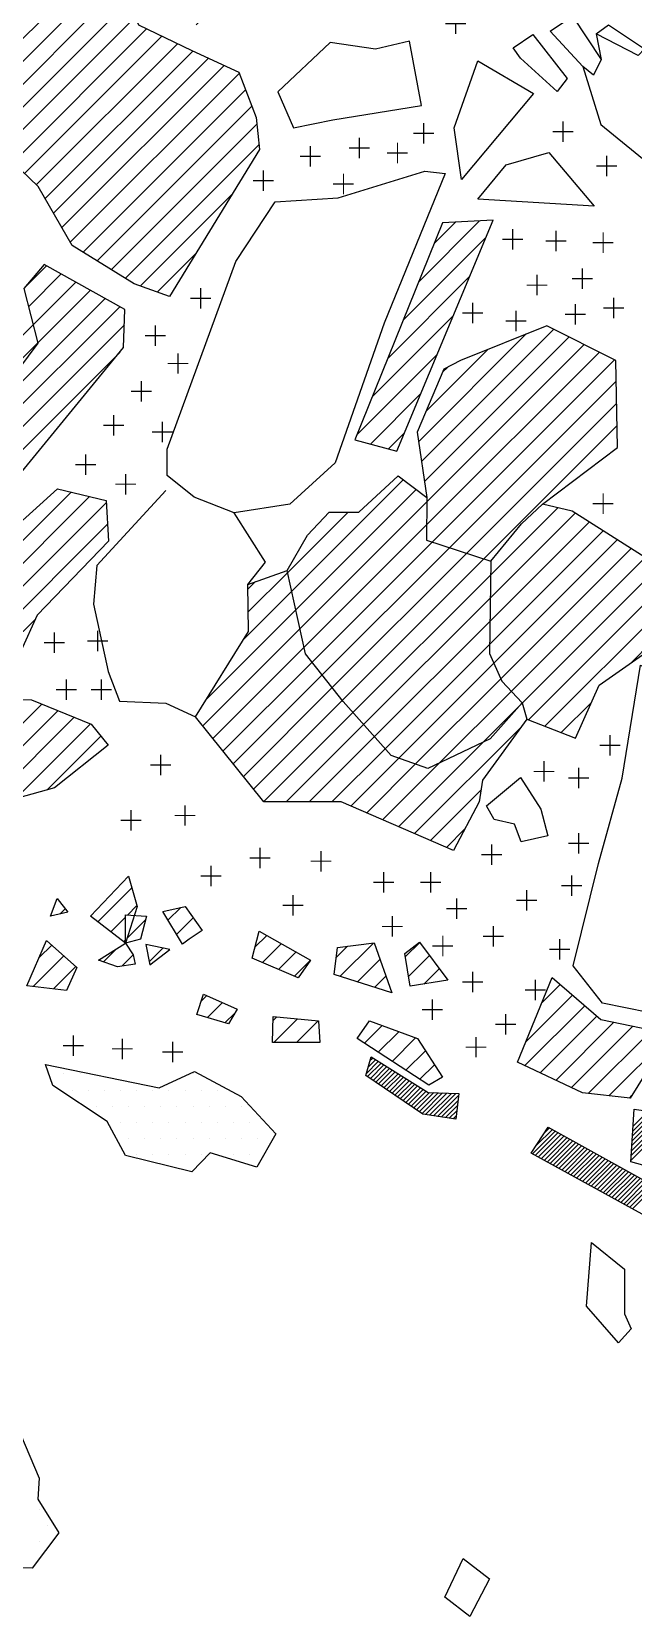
# Model space of a CAD drawing. Header units: metres. Extents: x -418 to -199, y -1930 to -1558.
# Drawn here: x -333.7 to -287.2, y -1759.5 to -1636.8 of the extents above; entities that cross this region are included whole.
import ezdxf

# ---------------------------------------------------------------- set-up
doc = ezdxf.new("R2010")
doc.units = ezdxf.units.M
doc.header["$LTSCALE"] = 25
doc.header["$MEASUREMENT"] = 0
doc.layers.get('0').update_dxf_attribs({"linetype": 'CONTINUOUS'})
for name, color, linetype in [('FEUER', 1, 'CONTINUOUS'), ('KNOCHEN', 2, 'CONTINUOUS'), ('KNOCHENSCHRAFF', 2, 'CONTINUOUS'), ('STEINE', 4, 'CONTINUOUS'), ('STEINESCHRAFF', 4, 'CONTINUOUS')]:
    doc.layers.add(name, color=color, linetype=linetype)

# ---------------------------------------------------------------- blocks, each defined once
blk = doc.blocks.new('*X3')
at = {"color": 0}
for p, q in [((-307.56, -1716.47), (-307.36, -1716.27)), ((-307.84, -1717.46), (-306.92, -1716.54)), ((-307.74, -1717.71), (-306.7, -1716.67)), ((-307.7, -1716.97), (-307.14, -1716.4)), ((-307.53, -1717.86), (-306.49, -1716.81)), ((-307.32, -1718), (-306.27, -1716.95)), ((-307.11, -1718.14), (-306.05, -1717.08)), ((-306.9, -1718.28), (-305.83, -1717.22)), ((-306.69, -1718.43), (-305.61, -1717.35)), ((-306.48, -1718.57), (-305.39, -1717.49)), ((-306.27, -1718.71), (-305.18, -1717.62)), ((-306.06, -1718.86), (-304.96, -1717.76)), ((-305.85, -1719), (-304.74, -1717.89)), ((-305.63, -1719.14), (-304.52, -1718.03)), ((-305.42, -1719.28), (-304.3, -1718.16)), ((-305.21, -1719.43), (-304.08, -1718.3)), ((-305, -1719.57), (-303.87, -1718.43)), ((-304.79, -1719.71), (-303.65, -1718.57)), ((-304.58, -1719.85), (-303.43, -1718.7)), ((-304.37, -1720), (-303.21, -1718.84)), ((-304.16, -1720.14), (-302.96, -1718.94)), ((-303.95, -1720.28), (-302.62, -1718.95)), ((-303.74, -1720.43), (-302.28, -1718.97)), ((-303.53, -1720.57), (-301.94, -1718.98)), ((-303.25, -1720.64), (-301.6, -1718.99)), ((-302.94, -1720.69), (-301.26, -1719.01)), ((-302.64, -1720.74), (-300.92, -1719.02)), ((-302.33, -1720.79), (-300.69, -1719.14)), ((-302.03, -1720.84), (-300.74, -1719.55)), ((-301.72, -1720.89), (-300.79, -1719.95)), ((-301.42, -1720.94), (-300.84, -1720.36)), ((-301.11, -1720.98), (-300.89, -1720.76)), ((-287.3, -1723.44), (-284.96, -1721.09)), ((-287.28, -1723.06), (-284.93, -1720.71)), ((-287.26, -1722.68), (-285.09, -1720.52)), ((-287.23, -1722.31), (-285.4, -1720.48)), ((-287.21, -1721.93), (-285.71, -1720.43)), ((-287.19, -1721.55), (-286.03, -1720.39)), ((-294.99, -1723.7), (-293.21, -1721.92)), ((-294.76, -1723.83), (-292.99, -1722.05)), ((-294.68, -1723.03), (-293.44, -1721.8)), ((-294.53, -1723.95), (-292.76, -1722.18)), ((-294.31, -1724.08), (-292.53, -1722.3)), ((-294.08, -1724.2), (-292.3, -1722.43)), ((-294.02, -1722.03), (-293.67, -1721.67)), ((-287.35, -1724.19), (-285.01, -1721.85)), ((-287.32, -1723.81), (-284.98, -1721.47)), ((-293.85, -1724.33), (-292.08, -1722.55)), ((-293.62, -1724.45), (-291.85, -1722.68)), ((-293.39, -1724.58), (-291.62, -1722.81)), ((-293.17, -1724.7), (-291.4, -1722.93)), ((-292.94, -1724.83), (-291.17, -1723.06)), ((-292.71, -1724.95), (-290.94, -1723.19)), ((-292.48, -1725.08), (-290.72, -1723.31)), ((-292.25, -1725.2), (-290.49, -1723.44)), ((-292.02, -1725.33), (-290.26, -1723.57)), ((-291.8, -1725.46), (-290.03, -1723.69)), ((-291.57, -1725.58), (-289.81, -1723.82)), ((-291.34, -1725.71), (-289.58, -1723.95)), ((-291.11, -1725.83), (-289.35, -1724.07)), ((-290.88, -1725.96), (-289.13, -1724.2)), ((-290.65, -1726.08), (-288.9, -1724.33)), ((-290.43, -1726.21), (-288.67, -1724.45)), ((-290.2, -1726.33), (-288.44, -1724.58)), ((-289.97, -1726.46), (-288.22, -1724.7)), ((-289.74, -1726.58), (-287.99, -1724.83)), ((-289.51, -1726.71), (-287.76, -1724.96)), ((-289.29, -1726.83), (-287.54, -1725.08)), ((-289.06, -1726.96), (-287.31, -1725.21)), ((-288.83, -1727.08), (-287.08, -1725.34)), ((-288.6, -1727.21), (-286.85, -1725.46)), ((-288.37, -1727.34), (-286.63, -1725.59)), ((-288.14, -1727.46), (-286.4, -1725.72)), ((-287.92, -1727.59), (-286.17, -1725.84)), ((-287.69, -1727.71), (-285.95, -1725.97)), ((-287.46, -1727.84), (-285.72, -1726.1)), ((-287.23, -1727.96), (-285.49, -1726.22))]:
    blk.add_line(p, q, dxfattribs=at)
blk = doc.blocks.new('*X6')
at = {"color": 0}
for p, q in [((-328.63, -1705.72), (-325.99, -1703.08)), ((-331.57, -1705.12), (-331.16, -1704.72)), ((-326.33, -1705.19), (-325.6, -1704.46)), ((-323.2, -1705.59), (-322.2, -1704.6)), ((-327.63, -1706.49), (-326.49, -1705.35)), ((-326.37, -1707), (-324.94, -1705.57)), ((-322.53, -1706.69), (-321.24, -1705.41)), ((-333.16, -1708.48), (-332.19, -1707.52)), ((-326.63, -1707.26), (-326.49, -1707.12)), ((-324.65, -1708.82), (-323.59, -1707.75)), ((-316.46, -1707.69), (-315.54, -1706.77)), ((-315.87, -1708.87), (-314.41, -1707.41)), ((-310.17, -1708.48), (-309.31, -1707.61)), ((-309.87, -1709.94), (-307.29, -1707.36)), ((-304.81, -1708.41), (-303.71, -1707.32)), ((-333.64, -1710.73), (-331.26, -1708.35)), ((-328.19, -1708.82), (-327.17, -1707.8)), ((-326.75, -1709.14), (-325.88, -1708.28)), ((-314.64, -1709.4), (-313.28, -1708.05)), ((-313.4, -1709.93), (-312.21, -1708.75)), ((-308.53, -1710.37), (-306.78, -1708.62)), ((-304.56, -1709.94), (-302.96, -1708.33)), ((-332.05, -1710.91), (-330.32, -1709.18)), ((-307.18, -1710.79), (-306.32, -1709.93)), ((-303.39, -1710.54), (-302.21, -1709.35)), ((-320.61, -1711.84), (-320.2, -1711.43)), ((-320.14, -1713.14), (-318.98, -1711.98)), ((-318.77, -1713.53), (-318.03, -1712.8)), ((-315.06, -1713.37), (-314.77, -1713.08)), ((-315.01, -1715.08), (-313.17, -1713.24)), ((-313.24, -1715.08), (-311.56, -1713.4)), ((-307.99, -1715.13), (-306.61, -1713.76)), ((-311.47, -1715.08), (-311.45, -1715.05)), ((-306.92, -1715.83), (-305.32, -1714.23)), ((-305.85, -1716.53), (-304.03, -1714.71)), ((-304.78, -1717.22), (-303.27, -1715.71)), ((-303.71, -1717.92), (-302.57, -1716.79))]:
    blk.add_line(p, q, dxfattribs=at)
blk = doc.blocks.new('*X7')
at = {"color": 0}
for p, q in [((-303.79, -1656.13), (-299.07, -1651.41)), ((-302.59, -1653.16), (-300.93, -1651.51)), ((-304.99, -1659.1), (-298.59, -1652.7)), ((-334.25, -1656.54), (-332.6, -1654.89)), ((-334, -1658.06), (-331.46, -1655.52)), ((-333.64, -1659.47), (-330.33, -1656.16)), ((-306.18, -1662.06), (-299.86, -1655.73)), ((-338.4, -1667.76), (-328.06, -1657.42)), ((-333.29, -1660.88), (-329.2, -1656.79)), ((-340.82, -1671.95), (-326.93, -1658.06)), ((-340.92, -1673.82), (-326.57, -1659.46)), ((-339.31, -1665.13), (-333.64, -1659.47)), ((-307.38, -1665.03), (-301.12, -1658.76)), ((-303.57, -1670.05), (-293.32, -1659.8)), ((-339.83, -1667.42), (-333.29, -1660.88)), ((-303.8, -1668.52), (-295.46, -1660.17)), ((-303.34, -1671.59), (-292.14, -1660.39)), ((-303.15, -1673.17), (-290.97, -1660.99)), ((-339.86, -1674.53), (-326.9, -1661.57)), ((-308.58, -1667.99), (-302.38, -1661.79)), ((-303.24, -1666.18), (-298.42, -1661.36)), ((-303.18, -1674.96), (-289.79, -1661.58)), ((-302.74, -1676.3), (-288.62, -1662.17)), ((-301.92, -1663.1), (-301.57, -1662.76)), ((-307.52, -1668.7), (-303.64, -1664.82)), ((-301.41, -1676.73), (-288.5, -1663.82)), ((-300.08, -1677.17), (-288.47, -1665.56)), ((-306.13, -1669.07), (-304.91, -1667.86)), ((-298.74, -1677.6), (-288.44, -1667.3)), ((-338.7, -1680.44), (-330.68, -1672.42)), ((-338.01, -1681.52), (-329.26, -1672.76)), ((-337.32, -1682.59), (-327.98, -1673.25)), ((-298.25, -1680.65), (-291.67, -1674.06)), ((-298.23, -1678.85), (-293.01, -1673.64)), ((-336.45, -1683.49), (-327.87, -1674.91)), ((-298.3, -1684.23), (-289.5, -1675.43)), ((-298.28, -1682.44), (-290.59, -1674.75)), ((-297.98, -1685.67), (-288.42, -1676.12)), ((-297.42, -1686.89), (-287.34, -1676.8)), ((-296.61, -1687.85), (-286.26, -1677.49)), ((-295.76, -1688.76), (-285.17, -1678.17)), ((-317.01, -1679.95), (-316.41, -1679.35)), ((-316.98, -1681.7), (-313.93, -1678.65)), ((-295.29, -1690.06), (-284.17, -1678.94)), ((-317.31, -1683.8), (-313.61, -1680.09)), ((-320.22, -1688.48), (-313.29, -1681.54)), ((-294.02, -1690.56), (-284.98, -1681.51)), ((-335.4, -1684.21), (-333.45, -1682.26)), ((-320.51, -1690.53), (-312.97, -1682.99)), ((-319.72, -1691.51), (-312.65, -1684.44)), ((-287.32, -1685.62), (-285.78, -1684.08)), ((-318.94, -1692.49), (-312.03, -1685.59)), ((-318.15, -1693.47), (-311.26, -1686.58)), ((-317.36, -1694.46), (-310.48, -1687.57)), ((-339.19, -1695.06), (-332.97, -1688.85)), ((-337.95, -1695.59), (-331.71, -1689.36)), ((-316.58, -1695.44), (-309.71, -1688.57)), ((-295.93, -1688.93), (-295.76, -1688.76)), ((-292.75, -1691.06), (-290.42, -1688.73)), ((-336.71, -1696.12), (-330.45, -1689.87)), ((-335, -1696.18), (-329.2, -1690.38)), ((-315.79, -1696.42), (-308.88, -1689.51)), ((-314.04, -1696.43), (-308.05, -1690.44)), ((-332.54, -1695.48), (-328.39, -1691.33)), ((-312.27, -1696.43), (-307.21, -1691.37)), ((-305.35, -1698.35), (-298.8, -1691.8)), ((-304.11, -1698.88), (-295.84, -1690.61)), ((-310.5, -1696.43), (-306.38, -1692.31)), ((-309.05, -1696.75), (-305.33, -1693.03)), ((-307.81, -1697.28), (-304.03, -1693.49)), ((-306.58, -1697.81), (-302.17, -1693.4)), ((-302.88, -1699.41), (-298.98, -1695.51)), ((-301.64, -1699.95), (-300.22, -1698.52)), ((-295.51, -1715.03), (-291.88, -1711.4)), ((-294.28, -1712.03), (-292.83, -1710.58)), ((-295.58, -1716.86), (-290.93, -1712.22)), ((-294.38, -1717.43), (-289.99, -1713.04)), ((-293.18, -1718), (-288.67, -1713.49)), ((-291.98, -1718.57), (-287.21, -1713.8)), ((-290.67, -1719.02), (-285.74, -1714.1)), ((-289.07, -1719.2), (-284.38, -1714.51)), ((-287.48, -1719.37), (-287.28, -1719.18))]:
    blk.add_line(p, q, dxfattribs=at)
blk = doc.blocks.new('*X8')
at = {"color": 0}
for p, q in [((-313.61, -1680.09), (-304.99, -1671.47)), ((-313.29, -1681.54), (-303.98, -1672.23)), ((-312.97, -1682.99), (-303.15, -1673.17)), ((-313.93, -1678.65), (-309.26, -1673.97)), ((-312.65, -1684.44), (-303.18, -1674.96)), ((-312.03, -1685.59), (-302.74, -1676.3)), ((-311.26, -1686.58), (-301.41, -1676.73)), ((-310.48, -1687.57), (-300.08, -1677.17)), ((-309.71, -1688.57), (-298.74, -1677.6)), ((-308.88, -1689.51), (-298.23, -1678.85)), ((-308.05, -1690.44), (-298.25, -1680.65)), ((-307.21, -1691.37), (-298.28, -1682.44)), ((-306.38, -1692.31), (-298.3, -1684.23)), ((-305.33, -1693.03), (-297.98, -1685.67)), ((-304.03, -1693.49), (-297.42, -1686.89)), ((-302.17, -1693.4), (-296.61, -1687.85)), ((-298.8, -1691.8), (-295.93, -1688.93))]:
    blk.add_line(p, q, dxfattribs=at)
blk = doc.blocks.new('*X10')
at = {"color": 0}
for p, q in [((-346.12, -1595.93), (-346.05, -1595.87)), ((-347.29, -1598.87), (-344.69, -1596.27)), ((-346.59, -1599.93), (-343.33, -1596.68)), ((-344.84, -1599.95), (-341.97, -1597.09)), ((-350.17, -1607.05), (-340.61, -1597.49)), ((-344.27, -1604.69), (-338.56, -1598.98)), ((-346.37, -1608.55), (-338.03, -1600.22)), ((-343.8, -1602.45), (-341.73, -1600.38)), ((-341.76, -1618.09), (-323.86, -1600.18)), ((-341.28, -1615.84), (-325.75, -1600.31)), ((-340.86, -1618.96), (-321.97, -1600.06)), ((-339.6, -1619.47), (-320.36, -1600.22)), ((-338.74, -1611.53), (-327.64, -1600.43)), ((-338.34, -1619.97), (-318.77, -1600.4)), ((-337.33, -1620.73), (-317.18, -1600.58)), ((-336.43, -1621.59), (-315.59, -1600.76)), ((-333.6, -1604.62), (-329.53, -1600.55)), ((-345.28, -1609.23), (-337.5, -1601.45)), ((-335.52, -1622.46), (-314.55, -1601.49)), ((-344.19, -1609.91), (-336.97, -1602.69)), ((-335.07, -1623.77), (-313.53, -1602.24)), ((-334.95, -1625.41), (-312.51, -1602.98)), ((-343.11, -1610.59), (-337.01, -1604.5)), ((-350.58, -1605.7), (-350.35, -1605.46)), ((-349.31, -1607.96), (-347.78, -1606.43)), ((-341.57, -1610.82), (-337.26, -1606.51)), ((-347.58, -1607.99), (-347.33, -1607.75)), ((-333.64, -1625.88), (-316.5, -1608.74)), ((-350.82, -1611.24), (-349.93, -1610.34)), ((-332.26, -1626.26), (-315.69, -1609.7)), ((-330.87, -1626.65), (-314.88, -1610.65)), ((-350.87, -1614.82), (-347.98, -1611.93)), ((-350.85, -1613.03), (-348.95, -1611.14)), ((-350.89, -1616.61), (-347, -1612.73)), ((-350.92, -1618.41), (-346.24, -1613.72)), ((-328.57, -1626.11), (-316.07, -1613.61)), ((-327.3, -1626.61), (-317.4, -1616.71)), ((-350.94, -1620.2), (-349.99, -1619.24)), ((-325.61, -1626.69), (-318.82, -1619.89)), ((-323.79, -1626.63), (-320.23, -1623.08)), ((-330.46, -1628), (-328.73, -1626.27)), ((-323.66, -1628.28), (-321.65, -1626.26)), ((-334.02, -1633.32), (-328.37, -1627.67)), ((-336.84, -1637.91), (-328, -1629.08)), ((-323.54, -1629.92), (-323.06, -1629.44)), ((-337.96, -1640.81), (-327.64, -1630.49)), ((-337.94, -1642.55), (-327.28, -1631.9)), ((-323.13, -1634.82), (-320.51, -1632.2)), ((-322.07, -1635.52), (-319.37, -1632.82)), ((-337.91, -1644.28), (-326.88, -1633.26)), ((-321.01, -1636.23), (-318.86, -1634.08)), ((-337, -1645.15), (-326.31, -1634.46)), ((-336.1, -1646.01), (-325.75, -1635.66)), ((-335.19, -1646.88), (-324.85, -1636.53)), ((-334.29, -1647.74), (-323.66, -1637.11)), ((-333.38, -1648.6), (-322.46, -1637.68)), ((-332.7, -1649.68), (-321.27, -1638.25)), ((-332.05, -1650.8), (-320.05, -1638.81)), ((-331.4, -1651.92), (-318.84, -1639.36)), ((-330.75, -1653.04), (-317.67, -1639.96)), ((-329.77, -1653.83), (-317.19, -1641.25)), ((-328.68, -1654.51), (-316.7, -1642.53)), ((-327.6, -1655.19), (-316.32, -1643.92)), ((-326.51, -1655.87), (-316.16, -1645.52)), ((-325.34, -1656.47), (-318.27, -1649.4)), ((-324.03, -1656.93), (-321.04, -1653.94))]:
    blk.add_line(p, q, dxfattribs=at)
blk = doc.blocks.new('LB')
at = {"layer": 'FEUER', "const_width": 0.1}
for points in [[(0, 0), (0, -1.6)], [(-0.8, -0.8), (0.8, -0.8)]]:
    blk.add_lwpolyline(points, dxfattribs=at)
blk = doc.blocks.new('*X15')
at = {"color": 0}
for p, q in [((-331.25, -1717.5), (-331.25, -1717.5)), ((-330, -1717.5), (-330, -1717.5)), ((-321.25, -1717.5), (-321.25, -1717.5)), ((-330.625, -1718.75), (-330.625, -1718.75)), ((-329.375, -1718.75), (-329.375, -1718.75)), ((-328.125, -1718.75), (-328.125, -1718.75)), ((-326.875, -1718.75), (-326.875, -1718.75)), ((-325.625, -1718.75), (-325.625, -1718.75)), ((-324.375, -1718.75), (-324.375, -1718.75)), ((-323.125, -1718.75), (-323.125, -1718.75)), ((-321.875, -1718.75), (-321.875, -1718.75)), ((-320.625, -1718.75), (-320.625, -1718.75)), ((-319.375, -1718.75), (-319.375, -1718.75)), ((-328.75, -1720), (-328.75, -1720)), ((-327.5, -1720), (-327.5, -1720)), ((-326.25, -1720), (-326.25, -1720)), ((-325, -1720), (-325, -1720)), ((-323.75, -1720), (-323.75, -1720)), ((-322.5, -1720), (-322.5, -1720)), ((-321.25, -1720), (-321.25, -1720)), ((-320, -1720), (-320, -1720)), ((-318.75, -1720), (-318.75, -1720)), ((-317.5, -1720), (-317.5, -1720)), ((-326.875, -1721.25), (-326.875, -1721.25)), ((-325.625, -1721.25), (-325.625, -1721.25)), ((-324.375, -1721.25), (-324.375, -1721.25)), ((-323.125, -1721.25), (-323.125, -1721.25)), ((-321.875, -1721.25), (-321.875, -1721.25)), ((-320.625, -1721.25), (-320.625, -1721.25)), ((-319.375, -1721.25), (-319.375, -1721.25)), ((-318.125, -1721.25), (-318.125, -1721.25)), ((-316.875, -1721.25), (-316.875, -1721.25)), ((-326.25, -1722.5), (-326.25, -1722.5)), ((-325, -1722.5), (-325, -1722.5)), ((-323.75, -1722.5), (-323.75, -1722.5)), ((-322.5, -1722.5), (-322.5, -1722.5)), ((-321.25, -1722.5), (-321.25, -1722.5)), ((-320, -1722.5), (-320, -1722.5)), ((-318.75, -1722.5), (-318.75, -1722.5)), ((-317.5, -1722.5), (-317.5, -1722.5)), ((-316.25, -1722.5), (-316.25, -1722.5)), ((-325.625, -1723.75), (-325.625, -1723.75)), ((-324.375, -1723.75), (-324.375, -1723.75)), ((-323.125, -1723.75), (-323.125, -1723.75)), ((-321.875, -1723.75), (-321.875, -1723.75)), ((-320.625, -1723.75), (-320.625, -1723.75)), ((-319.375, -1723.75), (-319.375, -1723.75)), ((-318.125, -1723.75), (-318.125, -1723.75)), ((-316.875, -1723.75), (-316.875, -1723.75)), ((-333.125, -1751.25), (-333.125, -1751.25)), ((-332.5, -1752.5), (-332.5, -1752.5)), ((-333.125, -1753.75), (-333.125, -1753.75))]:
    blk.add_line(p, q, dxfattribs=at)

msp = doc.modelspace()

# ---------------------------------------------------------------- linework, layer by layer
at = {"layer": 'KNOCHEN'}
for points in [[(-307.89, -1717.62), (-307.48, -1716.19), (-303.06, -1718.93), (-300.67, -1719.03), (-300.92, -1721.01), (-303.46, -1720.61), (-307.89, -1717.62)], [(-287.36, -1724.31), (-287.1, -1720.24), (-284.92, -1720.54), (-285.22, -1724.91), (-287.36, -1724.31)], [(-295.08, -1723.65), (-293.76, -1721.62), (-284.1, -1727), (-285.47, -1728.93), (-295.08, -1723.65)]]:
    msp.add_lwpolyline(points, dxfattribs=at)
at = {"layer": 'STEINE'}
for points in [[(-316.12, -1645.88), (-323.07, -1657.27), (-325.82, -1656.3), (-330.6, -1653.31), (-333.24, -1648.74), (-337.92, -1644.27), (-337.97, -1639.95), (-335.59, -1635.68), (-330.46, -1628.01), (-328.79, -1626.02), (-327.01, -1632.98), (-325.48, -1636.23), (-321.36, -1638.21), (-317.7, -1639.89), (-316.38, -1643.39), (-316.12, -1645.88)], [(-293.62, -1636.72), (-291.89, -1635.55), (-289.66, -1638.9), (-290.26, -1640.12), (-291.08, -1639.46), (-293.62, -1636.72)], [(-286.3, -1638.08), (-286.81, -1638.59), (-290.06, -1636.92), (-289.1, -1636.21), (-286.3, -1638.08)], [(-303.58, -1642.47), (-304.49, -1637.49), (-307.14, -1638.1), (-310.64, -1637.59), (-314.7, -1641.41), (-313.48, -1644.2), (-310.43, -1643.59), (-303.58, -1642.47)], [(-296.47, -1637.99), (-294.94, -1636.97), (-292.3, -1640.37), (-293.06, -1641.39), (-295.91, -1638.8), (-296.47, -1637.99)], [(-290.06, -1636.92), (-289.66, -1638.9)], [(-300.47, -1648.2), (-301.03, -1644.19), (-299.21, -1639.01), (-294.89, -1641.54), (-300.47, -1648.2)], [(-300.47, -1648.2), (-301.03, -1644.19), (-299.21, -1639.01)], [(-291.08, -1639.46), (-289.7, -1643.93), (-286.04, -1646.92), (-279.65, -1641.02), (-281.17, -1638.54), (-286.3, -1638.08)], [(-299.2, -1649.73), (-297.02, -1647.08), (-293.72, -1646.12), (-290.21, -1650.28), (-299.2, -1649.73)], [(-323.27, -1669.1), (-317.94, -1654.57), (-314.9, -1649.94), (-310.02, -1649.63), (-303.32, -1647.55), (-301.74, -1647.75), (-306.46, -1659.34), (-310.26, -1670.16), (-313.76, -1673.37), (-318.08, -1674.03), (-321.18, -1672.81), (-323.27, -1671.14), (-323.27, -1669.1)], [(-308.74, -1668.38), (-305.49, -1669.24), (-298.03, -1651.35), (-301.94, -1651.56), (-308.74, -1668.38)], [(-341.2, -1672.62), (-340.74, -1674.61), (-337.34, -1674.3), (-326.63, -1661.23), (-326.53, -1658.28), (-332.78, -1654.78), (-334.35, -1656.66), (-333.28, -1660.88), (-338.61, -1668.05), (-341.2, -1672.62)], [(-303.19, -1676.15), (-298.21, -1677.77), (-295.83, -1674.88), (-294.2, -1673.35), (-288.41, -1668.98), (-288.52, -1662.22), (-293.86, -1659.53), (-300.56, -1662.23), (-301.83, -1662.89), (-303.91, -1667.77), (-303.15, -1672.85), (-303.19, -1676.15)], [(-341.35, -1676.28), (-336.12, -1676.13), (-331.75, -1672.16), (-327.99, -1673.07), (-327.79, -1676.22), (-333.32, -1681.97), (-334.59, -1684.76), (-336.98, -1683.14), (-341.35, -1676.28)], [(-295.77, -1688.75), (-298.25, -1691.54), (-303.08, -1693.83), (-305.92, -1692.82), (-309.64, -1688.66), (-312.54, -1684.95), (-313.96, -1678.5), (-312.39, -1675.75), (-310.72, -1673.97), (-308.43, -1673.97), (-305.38, -1671.17), (-303.15, -1672.85)], [(-323.37, -1672.31), (-328.7, -1678.1), (-328.95, -1681.1), (-327.83, -1686.33), (-326.96, -1688.62), (-323.36, -1688.77), (-321.07, -1689.83)], [(-298.21, -1677.77), (-298.31, -1684.94), (-297.34, -1687.07), (-295.77, -1688.75), (-295.41, -1690.02), (-291.65, -1691.49), (-289.82, -1687.37), (-285.96, -1684.67), (-284.14, -1678.83), (-291.92, -1673.91), (-294.2, -1673.35)], [(-317.01, -1679.57), (-315.64, -1677.84), (-318.08, -1674.03)], [(-295.41, -1690.02), (-298.86, -1694.74), (-299.11, -1696.42), (-301.09, -1700.18), (-309.78, -1696.43), (-315.78, -1696.43), (-321.07, -1689.83), (-316.96, -1683.22), (-317.01, -1679.57), (-313.96, -1678.5)], [(-282.44, -1713.48), (-289.55, -1712.01), (-291.84, -1709.12), (-289.86, -1701.19), (-288.04, -1694.58), (-286.62, -1685.84), (-280.02, -1688.84), (-276.15, -1691.63), (-276.2, -1693.66), (-279.85, -1701.84), (-278.88, -1705.5), (-282.44, -1713.48)], [(-343.47, -1694.78), (-341.95, -1690.97), (-338.85, -1689.69), (-337.79, -1688.47), (-333.77, -1688.52), (-329.15, -1690.4), (-327.82, -1692.02), (-331.99, -1695.33), (-335.95, -1696.45), (-339.51, -1694.93), (-341.29, -1696), (-343.47, -1694.78)], [(-298.55, -1696.73), (-295.91, -1694.54), (-294.34, -1696.98), (-293.78, -1699.06), (-295.86, -1699.52), (-296.37, -1698.15), (-297.94, -1697.79), (-298.55, -1696.73)], [(-329.19, -1705.28), (-326.24, -1702.18), (-325.58, -1704.52), (-326.49, -1707.37), (-329.19, -1705.28)], [(-332.29, -1705.29), (-331.78, -1703.92), (-330.96, -1704.98), (-332.29, -1705.29)], [(-326.49, -1707.37), (-326.49, -1705.18), (-324.87, -1705.28), (-325.32, -1707.06), (-326.49, -1707.37)], [(-322.07, -1707.46), (-323.6, -1704.93), (-321.87, -1704.52), (-320.55, -1706.4), (-321.56, -1707.06), (-322.07, -1707.46)], [(-316.68, -1708.53), (-316.13, -1706.44), (-312.16, -1708.68), (-313.13, -1710.05), (-316.68, -1708.53)], [(-334.11, -1710.67), (-332.59, -1707.17), (-330.25, -1709.25), (-331.06, -1711.03), (-334.11, -1710.67)], [(-328.57, -1708.69), (-326.49, -1707.37), (-325.88, -1708.28), (-325.73, -1708.99), (-327.1, -1709.2), (-328.57, -1708.69)], [(-324.92, -1707.47), (-324.61, -1709.04), (-323.04, -1707.87), (-324.92, -1707.47)], [(-310.08, -1707.71), (-307.23, -1707.35), (-305.86, -1711.21), (-310.33, -1709.79)], [(-310.33, -1709.79), (-310.08, -1707.71)], [(-304.44, -1710.7), (-304.85, -1708.16), (-303.73, -1707.3), (-301.54, -1710.24), (-304.44, -1710.7)], [(-296.15, -1716.59), (-293.46, -1710.03), (-289.7, -1713.28), (-284.31, -1714.4), (-287.41, -1719.38), (-291.12, -1718.97), (-296.15, -1716.59)], [(-320.95, -1712.9), (-320.44, -1711.32), (-317.85, -1712.49), (-318.51, -1713.61), (-320.95, -1712.9)], [(-315.1, -1715.08), (-315.05, -1713.05), (-311.55, -1713.4), (-311.45, -1715.08), (-315.1, -1715.08)], [(-308.55, -1714.77), (-307.59, -1713.4), (-303.88, -1714.77), (-301.94, -1717.76), (-303.01, -1718.37), (-308.55, -1714.77)], [(-332.68, -1716.77), (-323.89, -1718.59), (-321.15, -1717.32), (-317.54, -1719.25), (-314.84, -1722.14), (-316.32, -1724.73), (-319.92, -1723.62), (-321.35, -1725.09), (-326.48, -1723.83), (-327.9, -1721.19), (-332.12, -1718.4), (-332.68, -1716.77)], [(-288.31, -1738.33), (-290.8, -1735.49), (-290.4, -1730.56), (-287.86, -1732.64), (-287.85, -1736.09), (-287.35, -1737.26), (-288.31, -1738.33)], [(-350.59, -1747.47), (-352.33, -1735.84), (-346.59, -1733.14), (-344.81, -1736.39), (-336.98, -1739.74), (-335.61, -1743.04), (-333.17, -1748.83), (-333.27, -1750.46), (-331.64, -1753.05), (-333.72, -1755.79), (-338.5, -1755.69), (-347.04, -1750.57)], [(-299.83, -1759.53), (-301.76, -1758.05), (-300.34, -1755.06), (-298.31, -1756.63), (-299.83, -1759.53)]]:
    msp.add_lwpolyline(points, dxfattribs=at)

# ---------------------------------------------------------------- block references
at = {"layer": 'FEUER'}
for name, p in [('*X10', (0, 0)), ('LB', (-300.93, -1635.34)), ('*X7', (0, 0)), ('LB', (-303.4, -1643.83)), ('LB', (-292.61, -1643.7)), ('LB', (-308.39, -1644.97)), ('LB', (-312.17, -1645.6)), ('LB', (-305.43, -1645.35)), ('LB', (-289.24, -1646.36)), ('LB', (-315.81, -1647.5)), ('LB', (-309.61, -1647.75)), ('LB', (-296.52, -1652.05)), ('LB', (-293.15, -1652.17)), ('LB', (-289.51, -1652.3)), ('LB', (-294.63, -1655.59)), ('LB', (-291.13, -1655.08)), ('LB', (-320.67, -1656.6)), ('LB', (-288.7, -1657.36)), ('LB', (-299.62, -1657.74)), ('LB', (-296.25, -1658.37)), ('LB', (-291.67, -1657.86)), ('LB', (-324.18, -1659.51)), ('LB', (-322.42, -1661.66)), ('LB', (-325.25, -1663.81)), ('LB', (-327.41, -1666.46)), ('LB', (-323.64, -1666.97)), ('LB', (-329.57, -1669.5)), ('LB', (-326.47, -1671.01)), ('*X8', (0, 0)), ('LB', (-289.51, -1672.53)), ('LB', (-332, -1683.28)), ('LB', (-328.63, -1683.15)), ('LB', (-331.06, -1686.94)), ('LB', (-328.36, -1686.94)), ('LB', (-288.97, -1691.24)), ('LB', (-323.77, -1692.76)), ('LB', (-294.09, -1693.27)), ('LB', (-291.4, -1693.77)), ('LB', (-321.88, -1696.68)), ('LB', (-326.06, -1697.06)), ('LB', (-291.4, -1698.83)), ('LB', (-316.08, -1699.97)), ('LB', (-311.36, -1700.22)), ('LB', (-298.14, -1699.71)), ('LB', (-319.86, -1701.36)), ('LB', (-306.5, -1701.86)), ('LB', (-302.86, -1701.86)), ('LB', (-291.94, -1702.12)), ('*X6', (0, 0)), ('LB', (-313.52, -1703.63)), ('LB', (-300.84, -1703.89)), ('LB', (-295.44, -1703.25)), ('LB', (-305.83, -1705.28)), ('LB', (-298.01, -1706.04)), ('LB', (-301.92, -1706.79)), ('LB', (-292.88, -1707.05)), ('LB', (-299.62, -1709.58)), ('LB', (-294.77, -1710.21)), ('LB', (-302.73, -1711.73)), ('LB', (-297.06, -1712.86)), ('LB', (-330.52, -1714.51)), ('LB', (-326.74, -1714.76)), ('LB', (-322.83, -1715.01)), ('LB', (-299.36, -1714.63))]:
    msp.add_blockref(name, p, dxfattribs=at)
at = {"layer": 'KNOCHENSCHRAFF'}
msp.add_blockref('*X3', (0, 0), dxfattribs=at)
at = {"layer": 'STEINESCHRAFF'}
msp.add_blockref('*X15', (0, 0), dxfattribs=at)

doc.saveas('drawing.dxf')
